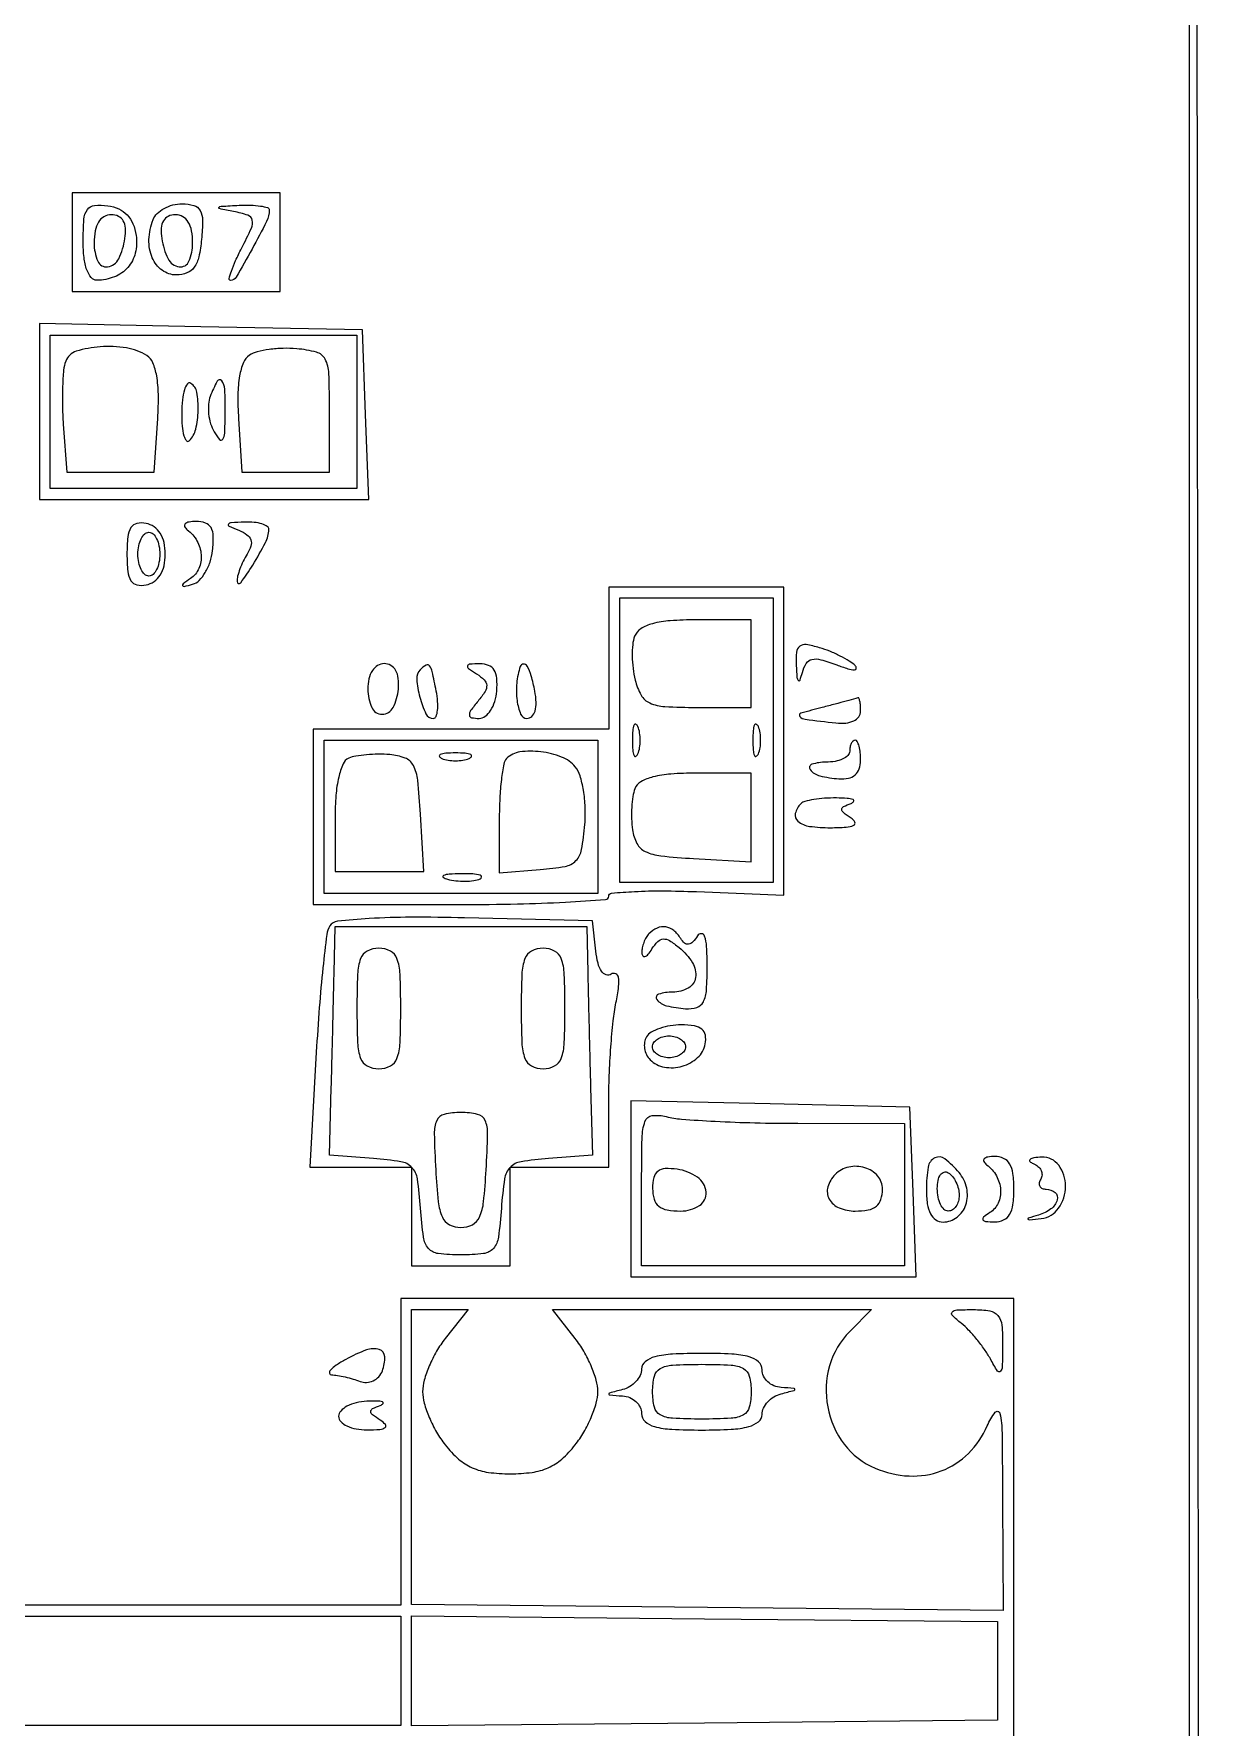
# Model space of a CAD drawing. Extents: x 4 to 1603, y 7 to 792.
# Drawn here: x 1496.5 to 1603, y 262.9 to 417.5 of the extents above; entities that cross this region are included whole.
import ezdxf

# ---------------------------------------------------------------- set-up
doc = ezdxf.new("R2010")
doc.units = 0

msp = doc.modelspace()

# ---------------------------------------------------------------- linework, layer by layer
for points in [[(4.463028, 790.750623, 0.090794), (4.267848, 789.688086, 0.000004), (4.202933, 675.011121, 0.000189), (4.180203, 548.51456, 0.000114), (4.244173, 398.5), (4.5, 7.5), (803.751263, 7.249377), (1603.002525, 6.998755), (1602.751263, 399.249377), (1602.5, 791.5), (803.718854, 791.750623, 0.000059), (387.797189, 791.831666, 0.000332), (164.795027, 791.700628, 0.000012), (5.544081, 791.497643, 0.311183)], [(1505.837492, 399.11309, -0.094765), (1505.759394, 397.504206, -0.120992), (1505.078343, 396.190529, -0.119564), (1503.858651, 395.331327, -0.091114), (1502.25, 395.015313, -0.228305), (1501.73474, 395.255793, -0.086976), (1501.336474, 395.96497, -0.057307), (1501.080977, 397.088025, -0.027308), (1501, 398.569551, -0.017831), (1501.071826, 400.58294, -0.134357), (1501.385203, 401.473283, -0.221672), (1502.028192, 401.849127, -0.058505), (1503.25, 401.819551, -0.07183), (1504.248889, 401.527451, -0.095277), (1505.019034, 400.980091, -0.092352), (1505.547432, 400.171377, -0.063612)], [(1502, 398.416667, 0.099758), (1502.334996, 396.754328, 0.341983), (1503.233119, 396.247168, 0.246964), (1504.245613, 396.984177, 0.077969), (1504.819551, 398.828328, 0.049589), (1504.864321, 399.780163, 0.118091), (1504.665008, 400.454992, 0.155126), (1504.227121, 400.855398, 0.108654), (1503.569551, 401, 0.129929), (1502.900993, 400.823287, 0.12769), (1502.401892, 400.338523, 0.093042), (1502.097716, 399.531429, 0.043744)], [(1511.813358, 398.75, -0.029762), (1511.563495, 397.157458, -0.100503), (1511.14045, 396.198491, -0.146711), (1510.479921, 395.681975, -0.093347), (1509.513695, 395.5, -0.16), (1508.211503, 395.92765, -0.135237), (1507.310404, 397.071293, -0.109777), (1507.008653, 398.731337, -0.082068), (1507.384042, 400.558413, -0.110818), (1507.750983, 401.109853, -0.066189), (1508.390062, 401.576534, -0.061225), (1509.189791, 401.892484, -0.063574), (1510.031974, 402, -0.067904), (1511.109825, 401.852942, -0.202242), (1511.681791, 401.399523, -0.128211), (1511.905624, 400.509442, -0.021868)], [(1508.180449, 398.828328, 0.077969), (1508.754387, 396.984177, 0.246964), (1509.766881, 396.247168, 0.341983), (1510.665004, 396.754328, 0.099758), (1511, 398.416667, 0.043744), (1510.902284, 399.531429, 0.093042), (1510.598108, 400.338523, 0.12769), (1510.099007, 400.823287, 0.129929), (1509.430449, 401, 0.108654), (1508.772879, 400.855398, 0.155126), (1508.334992, 400.454992, 0.118091), (1508.135679, 399.780163, 0.049589)], [(1518, 401.45034, -0.116815), (1517.750239, 400.395887, -0.009532), (1516.420786, 397.868327, -0.006016), (1514.96413, 395.296333, -0.266946), (1514.44864, 395, -0.486886), (1514.330649, 395.150596, -0.023006), (1514.540853, 395.86119, -0.023243), (1514.918691, 396.80691, -0.01267), (1515.464687, 397.931711, 0.011506), (1516.369457, 399.784636, 0.16223), (1516.449226, 400.509746, 0.265564), (1516.051487, 400.953087, 0.032483), (1514.740367, 401.295529, -0.00381), (1513.439024, 401.556823, -0.577905), (1513.400505, 401.674237, -0.197973), (1513.611114, 401.775679, -0.002124), (1515.25, 401.863818, -0.018784), (1516.304198, 401.876381, -0.030907), (1517.192188, 401.798534, -0.032399), (1517.844353, 401.656791, -0.334724)], [(1499.405527, 387.614404, 0.068349), (1499.218045, 386.813409, 0.01386), (1499.121982, 385.353783, 0.014378), (1499.106102, 383.636909, 0.013028), (1499.186912, 381.864404), (1499.5, 377.5), (1503.5, 377.5), (1507.5, 377.5), (1507.81105, 382.403252, 0.018614), (1507.868488, 384.600982, 0.040409), (1507.713685, 386.281295, 0.055074), (1507.366155, 387.477787, 0.154438), (1506.81105, 388.137939, 0.102374), (1504.960417, 388.836919, 0.05698), (1502.542153, 388.941597, 0.059104), (1500.375234, 388.527892, 0.228262)], [(1516.18895, 388.163771, 0.151946), (1515.634876, 387.492597, 0.054215), (1515.28739, 386.285118, 0.040087), (1515.132165, 384.598067, 0.018745), (1515.18895, 382.403252), (1515.5, 377.5), (1519.5, 377.5), (1523.5, 377.5), (1523.5, 383, 0.008798), (1523.437897, 386.529112, 0.111698), (1523.101795, 387.804537, 0.210303), (1522.306023, 388.442921, 0.043754), (1520.5, 388.760519, 0.028636), (1519.255261, 388.797082, 0.027421), (1517.996129, 388.692688, 0.028511), (1516.897409, 388.476188, 0.082067)], [(1510, 382.89235, 0.020081), (1510.047885, 381.700528, 0.046029), (1510.201817, 380.816029, 0.101669), (1510.427296, 380.368762, 0.448556), (1510.687038, 380.353704, 0.139174), (1511.278848, 381.414639, 0.051013), (1511.504085, 383.13322, 0.050657), (1511.382848, 384.79452, 0.213965), (1510.836, 385.601357, 0.384034), (1510.517812, 385.543535, 0.089834), (1510.245575, 385.018716, 0.050262), (1510.059199, 384.094018, 0.024617)], [(1512.605394, 384.414058, 0.073938), (1512.443304, 383.685104, 0.045608), (1512.460868, 382.805169, 0.044724), (1512.641204, 381.917818, 0.059672), (1512.967997, 381.164058, 0.045008), (1513.461426, 380.470326, 0.504855), (1513.749416, 380.491229, 0.130597), (1513.924353, 381.04969, 0.008622), (1513.969591, 382.75, 0.011241), (1513.939035, 385.077981, 0.164226), (1513.652771, 385.835858, 0.534435), (1513.237179, 385.795195, 0.031317)], [(1505, 370, 0.02399), (1505.075836, 368.420352, 0.115792), (1505.362261, 367.574492, 0.204036), (1505.899296, 367.198194, 0.100057), (1506.75, 367.190371, 0.106041), (1507.482254, 367.501297, 0.100563), (1508.038986, 368.089983, 0.085284), (1508.38444, 368.937852, 0.054239), (1508.5, 370, 0.054239), (1508.38444, 371.062148, 0.085284), (1508.038986, 371.910017, 0.100563), (1507.482254, 372.498703, 0.106041), (1506.75, 372.809629, 0.100057), (1505.899296, 372.801806, 0.204036), (1505.362261, 372.425508, 0.115792), (1505.075836, 371.579648, 0.02399)], [(1510.5, 372.234687, -0.106855), (1511.396325, 371.221483, -0.111387), (1511.776983, 369.943565, -0.119823), (1511.562129, 368.698354, -0.137789), (1510.802786, 367.76551, 0.007178), (1510.130046, 367.276986, 0.335387), (1510.085816, 367.123847, 0.375334), (1510.218188, 367.053811, 0.007786), (1511, 367.250988, 0.133453), (1511.597698, 367.599555, 0.0611), (1512.152324, 368.320942, 0.054218), (1512.584102, 369.274803, 0.049767), (1512.816422, 370.327119, 0.032467), (1512.886102, 371.642502, 0.126129), (1512.675782, 372.423927, 0.183096), (1512.170472, 372.845041, 0.08546), (1511.316422, 372.984687, 0.037005), (1510.670706, 372.931355, 0.147719), (1510.317095, 372.760671, 0.326781), (1510.268694, 372.51702, 0.126056)], [(1515.213378, 372.179475, -0.056959), (1515.960399, 371.779503, -0.158241), (1516.317133, 371.311739, -0.16428), (1516.32405, 370.735869, -0.062601), (1515.97869, 369.999761, 0.027368), (1515.617292, 369.352143, 0.024712), (1515.315031, 368.646805, 0.025515), (1515.107865, 367.987448, 0.068489), (1515.050748, 367.5, 0.709943), (1515.385357, 367.39062, 0.025446), (1516.494252, 369.007595, 0.018856), (1517.644523, 371.051842, 0.107312), (1517.964565, 372.25, 0.268683), (1517.818135, 372.532812, 0.067671), (1517.328653, 372.759041, 0.050689), (1516.609529, 372.902204, 0.031622), (1515.75, 372.929715, 0.006404), (1514.517452, 372.875403, 0.227048), (1514.272625, 372.74058, 0.472566), (1514.32146, 372.558487, 0.012017)], [(1508, 370, -0.048028), (1507.926307, 369.234582, -0.068025), (1507.70625, 368.5875, -0.088204), (1507.381882, 368.151477, -0.191087), (1507, 368, -0.191087), (1506.618118, 368.151477, -0.088204), (1506.29375, 368.5875, -0.068025), (1506.073693, 369.234582, -0.048028), (1506, 370, -0.048028), (1506.073693, 370.765418, -0.068025), (1506.29375, 371.4125, -0.088204), (1506.618118, 371.848523, -0.191087), (1507, 372, -0.191087), (1507.381882, 371.848523, -0.088204), (1507.70625, 371.4125, -0.068025), (1507.926307, 370.765418, -0.048028)], [(1549, 360.5), (1549, 354), (1535.5, 354), (1522, 354), (1522, 346), (1522, 338), (1535.5, 338, 0.005208), (1540.676277, 338.053913, 0.00867), (1545.033685, 338.220312, 0.002992), (1548.715312, 338.446987, 0.395491), (1548.997651, 338.75, -0.390077), (1549.261502, 339.038551, -0.008326), (1551.346682, 339.183882, -0.01464), (1553.929443, 339.244985, -0.008777), (1556.997651, 339.173853), (1565, 338.847706), (1565, 352.923853), (1565, 367), (1557, 367), (1549, 367)], [(1551.360768, 362.497764, 0.066995), (1551.182805, 361.746567, 0.027866), (1551.137794, 360.703092, 0.026957), (1551.213645, 359.564313, 0.031384), (1551.411205, 358.497764, 0.066329), (1551.955176, 357.129362, 0.16162), (1552.747283, 356.406831, 0.091803), (1554.120949, 356.076587, 0.013211), (1557.019052, 356), (1562, 356), (1562, 360), (1562, 364), (1556.968615, 364, 0.017273), (1554.613771, 363.918627, 0.0482), (1552.984912, 363.646713, 0.075454), (1551.921967, 363.181741, 0.161741)], [(1566.116001, 359.817388, 0.007777), (1566.186308, 358.746671, 0.166459), (1566.311283, 358.459924, 0.56769), (1566.463081, 358.491131, 0.019484), (1566.679882, 359.200962, -0.076414), (1567.037305, 360.023329, -0.200744), (1567.553422, 360.385626, -0.12268), (1568.365792, 360.362615, -0.022118), (1569.81388, 359.888051, 0.014939), (1570.830163, 359.538768, 0.065997), (1571.452663, 359.432321, 0.410682), (1571.602165, 359.569325, 0.218478), (1571.5, 359.824695, 0.053464), (1570.961235, 360.236999, 0.02036), (1570.132812, 360.695683, 0.019889), (1569.184766, 361.124957, 0.023004), (1568.25, 361.454993, 0.032915), (1567.036891, 361.735964, 0.206964), (1566.434428, 361.584456, 0.21051), (1566.13828, 361.044029, 0.034101)], [(1527, 357.666667, 0.104225), (1527.350943, 356.001367, 0.29716), (1528.297788, 355.384133, 0.279547), (1529.30022, 355.992098, 0.099796), (1529.784484, 357.666667, 0.047912), (1529.771426, 358.657697, 0.099823), (1529.538339, 359.390613, 0.135973), (1529.099852, 359.83636, 0.131581), (1528.488798, 360, 0.139089), (1527.888122, 359.829609, 0.112991), (1527.409514, 359.358185, 0.088402), (1527.10239, 358.614386, 0.053863)], [(1531.775429, 359.442095, 0.220101), (1531.457604, 358.577068, 0.045829), (1531.742966, 356.94196, 0.045855), (1532.308492, 355.421183, 0.288402), (1532.977959, 355, 0.312298), (1533.230655, 355.174889, 0.063505), (1533.363517, 355.734375, 0.046545), (1533.374247, 356.541637, 0.027294), (1533.244751, 357.5, 0.006192), (1532.883887, 359.268678, 0.108937), (1532.641201, 359.796907, 0.380101), (1532.318179, 359.861257, 0.063978)], [(1536.935698, 359.060903, -0.050531), (1537.627794, 358.518034, -0.190605), (1537.852214, 358.026082, -0.156052), (1537.699562, 357.448336, -0.03121), (1537.063253, 356.576215, 0.015486), (1536.388002, 355.709308, 0.174679), (1536.267455, 355.297722, 0.342907), (1536.472288, 355.064949, 0.047154), (1537.159447, 355, 0.165415), (1537.71313, 355.188327, 0.085855), (1538.213233, 355.731883, 0.069588), (1538.587576, 356.54054, 0.053055), (1538.770691, 357.5, 0.040098), (1538.773511, 358.664815, 0.119249), (1538.527816, 359.418545, 0.162869), (1538.021937, 359.840684, 0.095617), (1537.238798, 359.984687, 0.013138), (1536.306913, 359.951982, 0.307256), (1536.107933, 359.79833, 0.327839), (1536.183698, 359.567036, 0.01412)], [(1540.916667, 359.75, 0.057849), (1540.596426, 358.218875, 0.05473), (1540.62629, 356.625415, 0.0645), (1540.951223, 355.388603, 0.305249), (1541.528447, 355, 0.1962), (1541.981154, 355.184754, 0.129922), (1542.272314, 355.673313, 0.080747), (1542.365752, 356.462148, 0.036426), (1542.244751, 357.5, 0.021051), (1541.919178, 358.88438, 0.06513), (1541.543165, 359.76598, 0.265922), (1541.205251, 359.958451, 0.322255)], [(1568.5, 356, 0.008819), (1566.534303, 355.46273, 0.549387), (1566.450785, 355.174035, 0.182613), (1566.937472, 354.91668, 0.003677), (1569.75, 354.583786, 0.050511), (1570.656661, 354.575151, 0.089566), (1571.374788, 354.773951, 0.122787), (1571.831637, 355.153372, 0.15968), (1572, 355.667119, 0.017713), (1571.982176, 356.170082, 0.033051), (1571.926563, 356.573711, 0.042472), (1571.846741, 356.843271, 0.434643), (1571.75, 356.881685, -0.043204), (1571.562657, 356.812093, -0.001101), (1570.692188, 356.573885, -0.002341), (1569.667658, 356.301087, -0.001595)], [(1551.157895, 353, 0.017491), (1551.189089, 352.10856, 0.078554), (1551.306058, 351.601562, 0.447206), (1551.474999, 351.540618, 0.174857), (1551.662281, 351.75, 0.057986), (1551.818615, 352.320008, 0.037979), (1551.87034, 353, 0.037979), (1551.818615, 353.679992, 0.057986), (1551.662281, 354.25, 0.174857), (1551.474999, 354.459382, 0.447206), (1551.306058, 354.398438, 0.078554), (1551.189089, 353.89144, 0.017491)], [(1562.157895, 353, 0.017491), (1562.189089, 352.10856, 0.078554), (1562.306058, 351.601562, 0.447206), (1562.474999, 351.540618, 0.174857), (1562.662281, 351.75, 0.057986), (1562.818615, 352.320008, 0.037979), (1562.87034, 353, 0.037979), (1562.818615, 353.679992, 0.057986), (1562.662281, 354.25, 0.174857), (1562.474999, 354.459382, 0.447206), (1562.306058, 354.398438, 0.078554), (1562.189089, 353.89144, 0.017491)], [(1571, 352, -0.203711), (1570.837546, 351.617811, -0.083831), (1570.363542, 351.29375, -0.064016), (1569.662735, 351.073466, -0.044202), (1568.833333, 351, 0.073226), (1567.553869, 350.811609, 0.527447), (1567.396705, 350.317038, 0.169724), (1568.275956, 349.751587, 0.040455), (1570.020371, 349.480081, 0.067772), (1570.879257, 349.533227, 0.127848), (1571.499877, 349.834133, 0.135914), (1571.87168, 350.383642, 0.081349), (1572, 351.167119, 0.025783), (1571.963758, 351.869475, 0.040824), (1571.853125, 352.461591, 0.049296), (1571.693086, 352.880626, 0.284162), (1571.5, 353, 0.191087), (1571.309059, 352.924262, 0.088204), (1571.146875, 352.70625, 0.068025), (1571.036847, 352.382709, 0.048028)], [(1525.25, 351.359499, 0.19495), (1524.731653, 350.843126, 0.044151), (1524.340313, 349.638016, 0.036278), (1524.082953, 347.971503, 0.020177), (1524, 345.916667), (1524, 341), (1528.05226, 341), (1532.104519, 341), (1531.80226, 346.25, 0.011215), (1531.553439, 349.356027, 0.093545), (1531.153307, 350.702232, 0.184889), (1530.395439, 351.380037, 0.071889), (1529, 351.692832, 0.021748), (1527.951157, 351.727972, 0.019667), (1526.867188, 351.674459, 0.020115), (1525.900329, 351.549155, 0.057392)], [(1533.75, 351.337719, 0.057986), (1534.320008, 351.181385, 0.037979), (1535, 351.12966, 0.037979), (1535.679992, 351.181385, 0.057986), (1536.25, 351.337719, 0.174857), (1536.459382, 351.525001, 0.447206), (1536.398438, 351.693942, 0.078554), (1535.89144, 351.810911, 0.017491), (1535, 351.842105, 0.017491), (1534.10856, 351.810911, 0.078554), (1533.601562, 351.693942, 0.447206), (1533.540618, 351.525001, 0.174857)], [(1539.666667, 351.333333, 0.153581), (1539.404899, 350.831283, 0.014129), (1539.195833, 349.424976, 0.017195), (1539.048617, 347.695967, 0.012639), (1539, 345.772968), (1539, 340.879269), (1542.75, 341.189635, 0.023255), (1545.013691, 341.483459, 0.155697), (1546.005282, 342.005367, 0.152824), (1546.520856, 343.01015, 0.022161), (1546.814526, 345.319788, 0.030603), (1546.847396, 346.88705, 0.031125), (1546.687987, 348.437638, 0.032748), (1546.378002, 349.760669, 0.099603), (1545.942081, 350.569788, 0.127405), (1544.696734, 351.46758, 0.062608), (1542.788668, 351.94693, 0.063695), (1540.883421, 351.935231, 0.164469)], [(1551.389534, 348.572726, 0.054107), (1551.201902, 347.862539, 0.022994), (1551.099391, 346.882413, 0.022427), (1551.085125, 345.816682, 0.027327), (1551.170919, 344.822726, 0.086012), (1551.575976, 343.568344, 0.163195), (1552.334478, 342.842626, 0.083481), (1553.757553, 342.443873, 0.012279), (1556.75, 342.19774), (1562, 341.895481), (1562, 345.94774), (1562, 350), (1556.968615, 350, 0.01775), (1554.676069, 349.91859, 0.044896), (1553.030866, 349.651867, 0.066971), (1551.936331, 349.20936, 0.173317)], [(1566.541667, 347.208333, 0.134452), (1566.0339, 346.317573, 0.293232), (1566.270721, 345.60217, 0.13733), (1567.341889, 345.139542, 0.034877), (1569.25, 345.015313, 0.014192), (1570.681468, 345.062703, 0.09389), (1571.371956, 345.238064, 0.422269), (1571.471631, 345.523699, 0.136514), (1571.136847, 345.894262, -0.020487), (1570.421815, 346.389447, -0.235232), (1570.273695, 346.686864, -0.287806), (1570.434453, 346.943012, -0.028435), (1571.136847, 347.234212, 0.170846), (1571.360045, 347.412712, 0.47546), (1571.304001, 347.576407, 0.071202), (1570.758115, 347.693401, 0.015419), (1569.791667, 347.730263, 0.018565), (1568.715015, 347.698129, 0.023072), (1567.719792, 347.585088, 0.022254), (1566.910307, 347.417847, 0.135104)], [(1534.269032, 340.307009, 0.037336), (1535.036634, 340.167106, 0.029507), (1535.880008, 340.127736, 0.030339), (1536.671085, 340.185595, 0.06278), (1537.269032, 340.344063, 0.31318), (1537.386009, 340.52287, 0.333666), (1537.257153, 340.684921, 0.052471), (1536.580113, 340.787295, 0.014395), (1535.5, 340.805051, 0.012823), (1534.431793, 340.764444, 0.080377), (1533.900903, 340.643467, 0.597527), (1533.883358, 340.48334, 0.087174)], [(1523.522449, 336.036323, 0.10806), (1523.249056, 335.259226, 0.004208), (1522.89995, 332.225934, 0.007318), (1522.567549, 328.604705, 0.005083), (1522.293566, 324.505264), (1521.698659, 314), (1526.34933, 314), (1531, 314), (1531, 309.5), (1531, 305), (1535.5, 305), (1540, 305), (1540, 309.5), (1540, 314), (1544.5, 314), (1549, 314), (1549, 319.875, -0.009657), (1549.048095, 322.364814, -0.008228), (1549.192729, 324.987863, -0.008315), (1549.403347, 327.370471, -0.023153), (1549.656098, 329.030491, 0.015892), (1549.901364, 330.497864, 0.074629), (1549.888446, 331.350589, 0.256385), (1549.637598, 331.669774, 0.243744), (1549.224157, 331.638536, -0.221969), (1548.760181, 331.584135, -0.166369), (1548.345099, 331.899587, -0.086369), (1548.01903, 332.631891, -0.03305), (1547.818058, 333.733045), (1547.5, 336.5), (1535.828212, 336.781059, 0.006811), (1530.926037, 336.832311, 0.014321), (1527.120142, 336.71122, 0.010555), (1524.221052, 336.474257, 0.232708)], [(1547.086513, 331.75, 0.000623), (1547.131089, 329.686607, 0.000266), (1547.195636, 326.926162, 0.000263), (1547.267584, 323.982596, 0.000346), (1547.336513, 321.296509), (1547.5, 315.093018), (1543.5, 314.796509, 0.020031), (1540.98592, 314.508533, 0.166072), (1539.983378, 313.982456, 0.155759), (1539.479167, 312.936994, 0.01703), (1539.192502, 310.25, -0.015197), (1538.920118, 307.604975, -0.146615), (1538.46024, 306.586595, -0.187907), (1537.565681, 306.116328, -0.028135), (1535.5, 306, -0.028135), (1533.434319, 306.116328, -0.187907), (1532.53976, 306.586595, -0.146615), (1532.079882, 307.604975, -0.015197), (1531.807498, 310.25, 0.01703), (1531.520833, 312.936994, 0.155759), (1531.016622, 313.982456, 0.166072), (1530.01408, 314.508533, 0.020031), (1527.5, 314.796509), (1523.5, 315.093018), (1523.663487, 321.296509, 0.000346), (1523.732416, 323.982596, 0.000263), (1523.804364, 326.926162, 0.000266), (1523.868911, 329.686607, 0.000623), (1523.913487, 331.75), (1524, 336), (1535.5, 336), (1547, 336)], [(1552.666667, 335.333333, 0.067486), (1552.41235, 334.999234, 0.039908), (1552.200331, 334.544271, 0.039195), (1552.058438, 334.047015, 0.053488), (1552.015313, 333.583333, 0.142342), (1552.101374, 333.302053, 0.35247), (1552.292991, 333.239965, 0.129413), (1552.587032, 333.450682, 0.03187), (1552.939097, 333.935698, -0.050531), (1553.481966, 334.627794, -0.190605), (1553.973918, 334.852214, -0.156052), (1554.551664, 334.699562, -0.03121), (1555.423785, 334.063253, -0.079178), (1556.640403, 332.676241, -0.17844), (1556.926136, 331.32812, -0.234844), (1556.260927, 330.367443, -0.12663), (1554.833333, 330, 0.073226), (1553.553869, 329.811609, 0.527447), (1553.396705, 329.317038, 0.169724), (1554.275956, 328.751587, 0.040455), (1556.020371, 328.480081, 0.095189), (1557.042502, 328.59946, 0.203212), (1557.635757, 329.106333, 0.101416), (1557.923565, 330.185395, 0.015567), (1557.984687, 332.417119, 0.013097), (1557.932809, 334.149167, 0.063698), (1557.754075, 335.112996, 0.319534), (1557.461527, 335.331565, 0.263108), (1557.109687, 335.143237, -0.045108), (1556.678736, 334.582121, -0.167837), (1556.291912, 334.374236, -0.218762), (1555.9263, 334.475495, -0.079241), (1555.565983, 334.893237, 0.08141), (1554.931817, 335.622098, 0.136248), (1554.195545, 335.952196, 0.142577), (1553.418811, 335.848591, 0.092651)], [(1526, 328.5, 0.009792), (1526.061504, 325.359853, 0.077556), (1526.340909, 323.9375, 0.189837), (1526.945848, 323.253284, 0.118451), (1528, 323, 0.118451), (1529.054152, 323.253284, 0.189837), (1529.659091, 323.9375, 0.077556), (1529.938496, 325.359853, 0.009792), (1530, 328.5, 0.009792), (1529.938496, 331.640147, 0.077556), (1529.659091, 333.0625, 0.189837), (1529.054152, 333.746716, 0.118451), (1528, 334, 0.118451), (1526.945848, 333.746716, 0.189837), (1526.340909, 333.0625, 0.077556), (1526.061504, 331.640147, 0.009792)], [(1541, 328.5, 0.009792), (1541.061504, 325.359853, 0.077556), (1541.340909, 323.9375, 0.189837), (1541.945848, 323.253284, 0.118451), (1543, 323, 0.118451), (1544.054152, 323.253284, 0.189837), (1544.659091, 323.9375, 0.077556), (1544.938496, 325.359853, 0.009792), (1545, 328.5, 0.009792), (1544.938496, 331.640147, 0.077556), (1544.659091, 333.0625, 0.189837), (1544.054152, 333.746716, 0.118451), (1543, 334, 0.118451), (1541.945848, 333.746716, 0.189837), (1541.340909, 333.0625, 0.077556), (1541.061504, 331.640147, 0.009792)], [(1552.446149, 325.912868, 0.100808), (1552.265376, 325.421662, 0.077717), (1552.267334, 324.849378, 0.07495), (1552.44682, 324.285494, 0.082087), (1552.780913, 323.819087, 0.15437), (1554.077427, 323.145631, 0.113475), (1555.704901, 323.232347, 0.115139), (1557.113193, 324.017287, 0.162095), (1557.811841, 325.261484, 0.088577), (1557.822857, 326.073788, 0.185678), (1557.50821, 326.610428, 0.131943), (1556.816435, 326.911874, 0.037161), (1555.632341, 327, 0.039645), (1554.620652, 326.919656, 0.042605), (1553.659246, 326.680655, 0.04674), (1552.880033, 326.330597, 0.126057)], [(1556, 325, -0.148195), (1555.884432, 324.618646, -0.098894), (1555.559375, 324.29375, -0.082425), (1555.073457, 324.074694, -0.064853), (1554.5, 324, -0.064853), (1553.926543, 324.074694, -0.082425), (1553.440625, 324.29375, -0.098894), (1553.115568, 324.618646, -0.148195), (1553, 325, -0.148195), (1553.115568, 325.381354, -0.098894), (1553.440625, 325.70625, -0.082425), (1553.926543, 325.925306, -0.064853), (1554.5, 326, -0.064853), (1555.073457, 325.925306, -0.082425), (1555.559375, 325.70625, -0.098894), (1555.884432, 325.381354, -0.148195)], [(1533.19774, 313.75, 0.01175), (1533.433288, 310.848666, 0.077345), (1533.80528, 309.444032, 0.171935), (1534.452753, 308.754307, 0.119678), (1535.5, 308.5, 0.119678), (1536.547247, 308.754307, 0.171935), (1537.19472, 309.444032, 0.077345), (1537.566712, 310.848666, 0.01175), (1537.80226, 313.75, 0.008265), (1537.938743, 317.078554, 0.10987), (1537.703152, 318.275081, 0.239236), (1537.024217, 318.833016, 0.054614), (1535.5, 319, 0.054614), (1533.975783, 318.833016, 0.239236), (1533.296848, 318.275081, 0.10987), (1533.061257, 317.078554, 0.008265)], [(1566.25, 318.013655), (1576, 318), (1576, 311.5), (1576, 305), (1564, 305), (1552, 305), (1552, 312.116631, -0.004721), (1552.043144, 316.686268, -0.07859), (1552.307858, 318.17702, -0.284472), (1552.968062, 318.715172, -0.098172), (1554.25, 318.630286, 0.046802), (1555.642713, 318.393651, 0.005857), (1558.703125, 318.200423, 0.006852), (1562.351966, 318.06303, 0.005633)], [(1569.666667, 313.333333, 0.128095), (1569.005271, 312.206053, 0.197156), (1569.131675, 311.097389, 0.171432), (1570.039526, 310.287567, 0.097514), (1571.5, 310, 0.044917), (1572.682766, 310.106468, 0.124434), (1573.4375, 310.45, 0.149477), (1573.857434, 311.064742, 0.07578), (1574, 312, 0.179402), (1573.556584, 313.196042, 0.141494), (1572.392848, 313.957854, 0.129538), (1570.917041, 314.018187, 0.143119)], [(1578, 312, 0.033318), (1578.089137, 310.663802, 0.084893), (1578.377615, 309.739753, 0.13052), (1578.862674, 309.199431, 0.14594), (1579.531385, 309, 0.165735), (1580.80848, 309.435275, 0.151472), (1581.610725, 310.575403, 0.133156), (1581.683299, 312.093973, 0.119495), (1580.989431, 313.512735, 0.053799), (1579.701753, 314.762798, 0.29068), (1578.775605, 314.853209, 0.239241), (1578.16507, 314.020549, 0.04078)], [(1583.5, 314.234687, -0.106297), (1584.395735, 313.224396, -0.111588), (1584.777042, 311.952704, -0.122852), (1584.561093, 310.734337, -0.147468), (1583.802786, 309.856954, 0.026024), (1583.220091, 309.44335, 0.362169), (1583.170964, 309.208877, 0.256333), (1583.410073, 309.052043, 0.017478), (1584.25, 309.015313, 0.109684), (1585.060488, 309.187846, 0.15427), (1585.605443, 309.679836, 0.101429), (1585.910109, 310.57474, 0.031504), (1586, 312, 0.031504), (1585.910109, 313.42526, 0.101429), (1585.605443, 314.320164, 0.15427), (1585.060488, 314.812154, 0.109684), (1584.25, 314.984687, 0.037791), (1583.624842, 314.931864, 0.157676), (1583.29265, 314.762025, 0.327951), (1583.255562, 314.519256, 0.114236)], [(1587.756231, 314.335642, -0.07888), (1588.193455, 314.073164, -0.105417), (1588.477402, 313.709292, -0.121773), (1588.564193, 313.302558, -0.131107), (1588.447214, 312.91459, 0.092807), (1588.312451, 312.565579, 0.171257), (1588.359094, 312.268661, 0.174358), (1588.580506, 312.070312, 0.096615), (1588.940983, 312, -0.17858), (1589.753012, 311.700421, -0.295067), (1589.954706, 311.024721, -0.163304), (1589.376674, 310.19331, -0.088439), (1588.25, 309.630742, 0.0028), (1587.30698, 309.346987, 0.530814), (1587.282021, 309.265414, 0.251667), (1587.406777, 309.212868, 0.002066), (1588.5, 309.320995, 0.220004), (1590.074568, 310.255925, 0.14949), (1590.710703, 312.275978, 0.16339), (1590.087863, 314.183399, 0.24732), (1588.546466, 314.921053, 0.022824), (1587.826208, 314.860265, 0.127625), (1587.470167, 314.716523, 0.458183), (1587.456633, 314.533793, 0.100896)], [(1553, 312.069551, 0.070751), (1553.140503, 311.08158, 0.153935), (1553.560855, 310.451058, 0.127862), (1554.329332, 310.105135, 0.042182), (1555.573324, 310, 0.143735), (1557.27949, 310.50082, 0.278608), (1557.883837, 311.73195, 0.222732), (1557.096473, 313.090008, 0.116868), (1555.239784, 313.819551, 0.046977), (1554.148383, 313.871791, 0.155535), (1553.481963, 313.625009, 0.169909), (1553.11603, 313.055286, 0.058652)], [(1581, 311.440983, -0.067639), (1580.925146, 310.890182, -0.08433), (1580.70625, 310.423289, -0.09965), (1580.38134, 310.111069, -0.142666), (1580, 310, -0.195654), (1579.618015, 310.155423, -0.086673), (1579.29375, 310.604836, -0.066561), (1579.073608, 311.270941, -0.0466), (1579, 312.059017, -0.047867), (1579.071541, 312.804599, -0.104212), (1579.29375, 313.33165, -0.181468), (1579.621877, 313.558599, -0.202618), (1580, 313.5, -0.08825), (1580.382836, 313.157656, -0.053305), (1580.70625, 312.640225, -0.051278), (1580.925833, 312.038022, -0.061875)], [(1534.07258, 298.365141, 0.035873), (1533.279281, 297.192544, 0.0301), (1532.60882, 295.849127, 0.031167), (1532.145819, 294.541937, 0.069636), (1532, 293.5, 0.069636), (1532.145819, 292.458063, 0.031167), (1532.60882, 291.150873, 0.0301), (1533.279281, 289.807456, 0.035873), (1534.07258, 288.634859, 0.044904), (1535.284013, 287.350699, 0.076774), (1536.52077, 286.555294, 0.071128), (1538.006672, 286.134009, 0.033576), (1540, 286, 0.033576), (1541.993328, 286.134009, 0.071128), (1543.47923, 286.555294, 0.076774), (1544.715987, 287.350699, 0.044904), (1545.92742, 288.634859, 0.035873), (1546.720719, 289.807456, 0.0301), (1547.39118, 291.150873, 0.031167), (1547.854181, 292.458063, 0.069636), (1548, 293.5, 0.069636), (1547.854181, 294.541937, 0.031167), (1547.39118, 295.849127, 0.0301), (1546.720719, 297.192544, 0.035873), (1545.92742, 298.365141), (1543.85484, 301), (1558.42742, 301), (1573, 301), (1571, 299, 0.127946), (1569.162633, 295.870502, 0.115681), (1568.989597, 292.114969, 0.116664), (1570.501326, 288.698393, 0.131734), (1573.32949, 286.503507, 0.087325), (1576.417331, 285.800614, 0.103366), (1579.369203, 286.266053, 0.10555), (1581.842252, 287.86067, 0.094591), (1583.56562, 290.384345, -0.062543), (1584.296276, 291.615951, -0.641382), (1584.722607, 291.516057, -0.047014), (1584.911206, 289.745046, -0.002038), (1584.96152, 283.5), (1585.001324, 273.5), (1558.000662, 273.781381), (1531, 274.062763), (1531, 287.531381), (1531, 301), (1533.57258, 301), (1536.14516, 301)], [(1584.969591, 297.75, -0.004961), (1584.931586, 295.778825, -0.177664), (1584.764606, 295.361799, -0.498318), (1584.498973, 295.384786, -0.014843), (1583.845268, 296.5, 0.027882), (1583.312408, 297.357042, 0.018509), (1582.612441, 298.279688, 0.018652), (1581.863752, 299.127601, 0.034205), (1581.184547, 299.75, -0.023914), (1580.380239, 300.457167, -0.403557), (1580.369077, 300.779431, -0.202561), (1580.775838, 300.970214, -0.009714), (1582.30887, 301, -0.040479), (1583.797729, 300.879268, -0.182729), (1584.540192, 300.450907, -0.150122), (1584.895728, 299.581053, -0.024842)], [(1524.987451, 296.447699, 0.019338), (1524.10641, 295.914528, 0.05921), (1523.573851, 295.464905, 0.23319), (1523.490956, 295.19029, 0.358087), (1523.668213, 295.035435, -0.032623), (1524.219006, 294.982648, -0.015427), (1524.920007, 294.846652, -0.015216), (1525.647538, 294.658632, -0.020772), (1526.28917, 294.442529, 0.104141), (1526.888281, 294.346537, 0.099006), (1527.487123, 294.496915, 0.096664), (1527.993205, 294.870677, 0.09416), (1528.327284, 295.410504, 0.099966), (1528.544092, 296.69559, 0.319653), (1528.046189, 297.349316, 0.166787), (1526.863907, 297.314521, 0.036411)], [(1552, 295.573324, -0.112012), (1551.868522, 294.993792, -0.075733), (1551.485938, 294.431396, -0.07028), (1550.918867, 293.971018, -0.071619), (1550.25, 293.689326, 0.001923), (1549.073823, 293.377121, 0.339035), (1549, 293.280763, 0.392517), (1549.076061, 293.198801, 0.002113), (1550.25, 293.116001, -0.082928), (1550.918405, 292.958323, -0.087338), (1551.485938, 292.59345, -0.093499), (1551.866265, 292.081275, -0.113553), (1552, 291.5, 0.211442), (1552.316753, 290.784456, 0.118311), (1553.166667, 290.318182, 0.054498), (1554.752068, 290.066617, 0.01212), (1557.5, 290, 0.012632), (1560.173623, 290.067558, 0.050863), (1561.786221, 290.314849, 0.104414), (1562.6767, 290.758117, 0.229098), (1563, 291.426676, -0.112012), (1563.131478, 292.006208, -0.075733), (1563.514062, 292.568604, -0.07028), (1564.081133, 293.028982, -0.071619), (1564.75, 293.310674, 0.001923), (1565.926177, 293.622879, 0.339035), (1566, 293.719237, 0.392517), (1565.923939, 293.801199, 0.002113), (1564.75, 293.883999, -0.082928), (1564.081595, 294.041677, -0.087338), (1563.514062, 294.40655, -0.093499), (1563.133735, 294.918725, -0.113553), (1563, 295.5, 0.211442), (1562.683247, 296.215544, 0.118311), (1561.833333, 296.681818, 0.054498), (1560.247932, 296.933383, 0.01212), (1557.5, 297, 0.012632), (1554.826377, 296.932442, 0.050863), (1553.213779, 296.685151, 0.104414), (1552.3233, 296.241883, 0.229098)], [(1562, 293.5, -0.058662), (1561.834383, 292.093239, -0.210352), (1561.3, 291.388889, -0.114574), (1560.179887, 291.068074, -0.012699), (1557.5, 291, -0.012699), (1554.820113, 291.068074, -0.114574), (1553.7, 291.388889, -0.210352), (1553.165617, 292.093239, -0.058662), (1553, 293.5, -0.058662), (1553.165617, 294.906761, -0.210352), (1553.7, 295.611111, -0.114574), (1554.820113, 295.931926, -0.012699), (1557.5, 296, -0.012699), (1560.179887, 295.931926, -0.114574), (1561.3, 295.611111, -0.210352), (1561.834383, 294.906761, -0.058662)], [(1524.333398, 291.25, 0.196907), (1524.528508, 290.773701, 0.087047), (1525.092207, 290.371686, 0.066641), (1525.927895, 290.101435, 0.046437), (1526.916667, 290.015313, 0.014869), (1528.105364, 290.057722, 0.140629), (1528.580325, 290.228316, 0.447965), (1528.608536, 290.497999, 0.067093), (1528.136847, 290.894262, -0.020962), (1527.423051, 291.389595, -0.234732), (1527.273695, 291.690207, -0.284296), (1527.435192, 291.951281, -0.028712), (1528.136847, 292.252443, 0.131161), (1528.382586, 292.423778, 0.538754), (1528.340739, 292.565438, 0.072024), (1527.838948, 292.642007, 0.013849), (1526.916732, 292.623493, 0.046164), (1525.928066, 292.484138, 0.064181), (1525.09228, 292.169089, 0.081945), (1524.52657, 291.737076, 0.191032)]]:
    msp.add_lwpolyline(points, format="xyb", close=True)
for points in [[(1602, 791.324629), (1602, 399.662314), (1602, 8), (1577, 8), (1552, 8), (1552, 64.5), (1552, 121), (1471.5, 121), (1391, 121), (1391, 64.5), (1391, 8), (1372.5, 8), (1354, 8), (1354, 64.5), (1354, 121), (1273.5, 121), (1193, 121), (1193, 64.5), (1193, 8), (1154.5, 8), (1116, 8)], [(1586, 221.5), (1586, 302), (1558, 302), (1530, 302), (1530, 288), (1530, 274), (1507, 274), (1484, 274)]]:
    msp.add_lwpolyline(points)
for points in [[(1500, 398.5), (1500, 394), (1509.5, 394), (1519, 394), (1519, 398.5), (1519, 403), (1509.5, 403), (1500, 403)], [(1497, 383.026733), (1497, 375), (1512.042064, 375), (1527.084129, 375), (1526.792064, 382.75), (1526.5, 390.5), (1511.75, 390.776733), (1497, 391.053466)], [(1526, 383), (1526, 376), (1512, 376), (1498, 376), (1498, 383), (1498, 390), (1512, 390), (1526, 390)], [(1564, 353), (1564, 340), (1557, 340), (1550, 340), (1550, 353), (1550, 366), (1557, 366), (1564, 366)], [(1548, 346), (1548, 339), (1535.5, 339), (1523, 339), (1523, 346), (1523, 353), (1535.5, 353), (1548, 353)], [(1551, 312.029877), (1551, 304), (1564.042064, 304), (1577.084129, 304), (1576.792064, 311.75), (1576.5, 319.5), (1563.75, 319.779877), (1551, 320.059754)], [(1530, 268), (1530, 263), (1507, 263), (1484, 263), (1484, 268), (1484, 273), (1507, 273), (1530, 273)], [(1584.5, 268), (1584.5, 263.5), (1557.75, 263.233667), (1531, 262.967333), (1531, 268), (1531, 273.032667), (1557.75, 272.766333), (1584.5, 272.5)]]:
    msp.add_lwpolyline(points, close=True)

doc.saveas('drawing.dxf')
